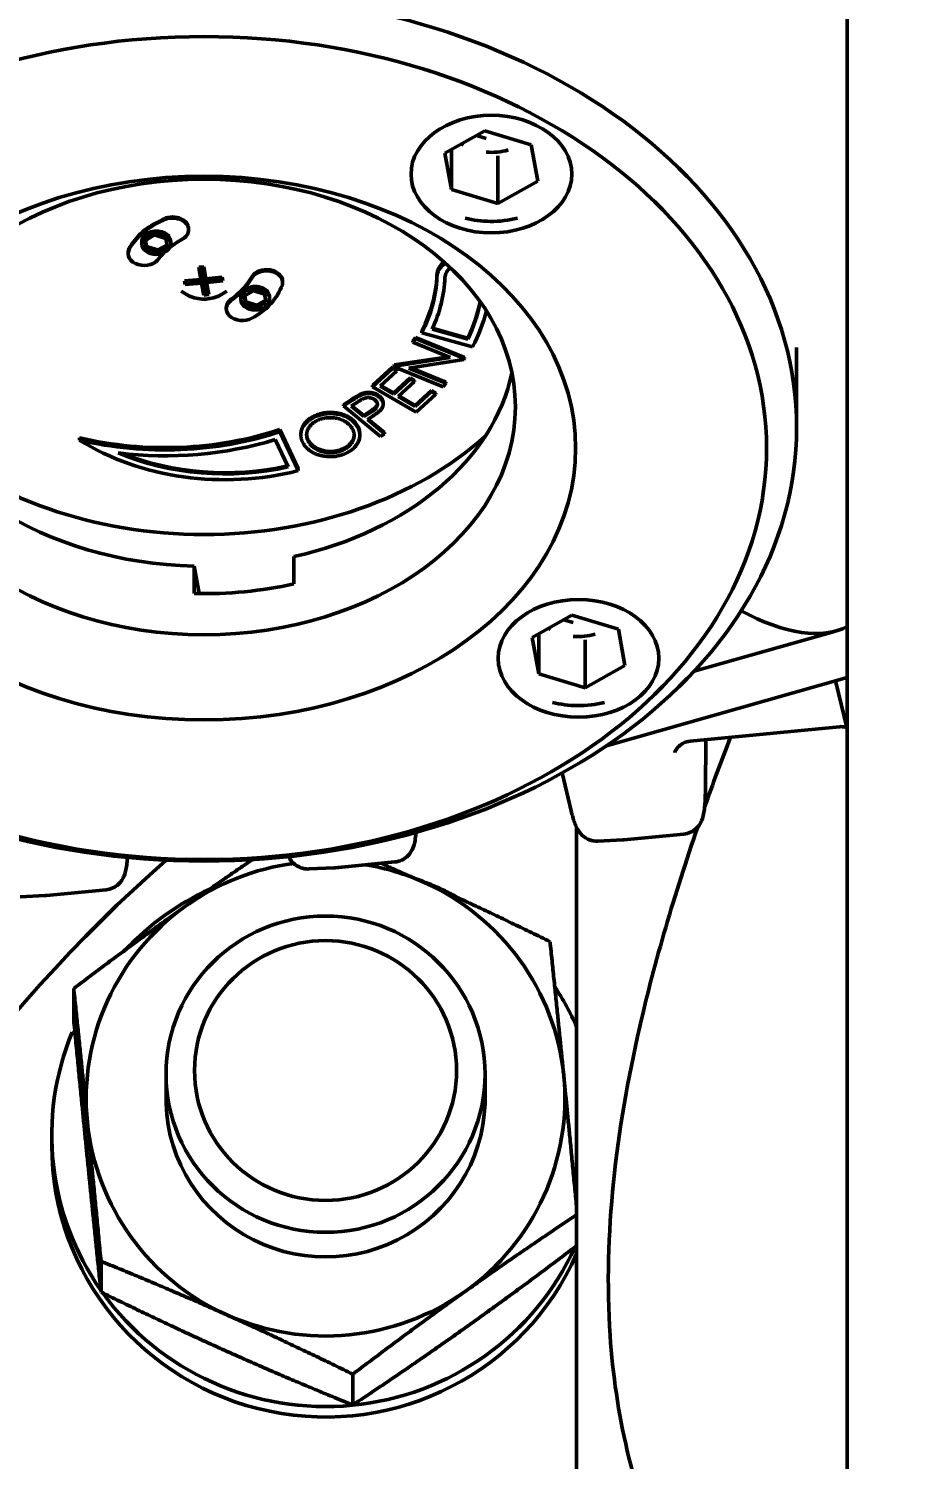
# Model space of a CAD drawing. Header units: inches. Extents: x 11 to 1621, y 11 to 1332.
# Drawn here: x 765.491 to 767.219, y 310.524 to 313.327 of the extents above; entities that cross this region are included whole.
import ezdxf

# ---------------------------------------------------------------- set-up
doc = ezdxf.new("R2010")
doc.units = ezdxf.units.IN
doc.header["$LTSCALE"] = 48
doc.header["$MEASUREMENT"] = 0
doc.layers.add('Dimension (ANSI)', color=7, linetype='Continuous', lineweight=25)
doc.layers.add('Visible (ANSI)', color=7, linetype='Continuous', lineweight=50)
doc.styles.add('Dimension Text', font='tahoma.ttf')
doc.dimstyles.new('ELC FT', dxfattribs={"dimscale": 48, "dimtxt": 0.12, "dimasz": 0.098425, "dimexe": 0.05, "dimexo": 0.1, "dimgap": 0.031496, "dimtad": 1, "dimdec": 5, "dimzin": 3, "dimdsep": 46, "dimlunit": 4, "dimtxsty": 'Dimension Text', "dimcen": 0.09, "dimdle": 0.5, "dimclrd": 5, "dimclre": 5, "dimclrt": 256, "dimadec": 1, "dimazin": 3, "dimtfac": 0.833333, "dimtofl": 0, "dimtmove": 0, "dimatfit": 3, "dimfxl": 0, "dimfrac": 2, "dimtolj": 1, "dimtzin": 0, "dimlwd": 25, "dimlwe": 25, "dimarcsym": 0})

# ---------------------------------------------------------------- blocks, each defined once
blk = doc.blocks.new('*D15')
at = {"layer": 'Defpoints', "color": 0, "linetype": 'Continuous', "transparency": 16777216}
for p in [(804.8774, 319.6302), (264.5024, 280.7711), (804.8774, 187.6927)]:
    blk.add_point(p, dxfattribs=at)
at = {"layer": 'Dimension (ANSI)', "color": 5, "linetype": 'Continuous', "lineweight": 25, "transparency": 16777216}
for p, q in [((804.8774, 314.8302), (804.8774, 185.2927)), ((264.5024, 275.9711), (264.5024, 185.2927)), ((269.2268, 187.6927), (800.153, 187.6927))]:
    blk.add_line(p, q, dxfattribs=at)
at = {"layer": 'Dimension (ANSI)', "color": 5, "linetype": 'Continuous', "transparency": 16777216}
for points in [[(269.2268, 188.4801), (269.2268, 186.9053), (264.5024, 187.6927)], [(800.153, 188.4801), (800.153, 186.9053), (804.8774, 187.6927)]]:
    blk.add_solid(points, dxfattribs=at)
at = {"layer": 'Dimension (ANSI)', "linetype": 'Continuous', "lineweight": 25, "transparency": 16777216, "insert": (534.7524, 192.8408), "char_height": 5.76, "attachment_point": 5, "style": 'Dimension Text'}
blk.add_mtext('\\A1;45\'-0 3/8"', dxfattribs=at)
blk = doc.blocks.new('*D25')
at = {"layer": 'Defpoints', "color": 0, "linetype": 'Continuous', "transparency": 16777216}
for p in [(804.8774, 319.6302), (744.2524, 285.9427), (804.8774, 225.928)]:
    blk.add_point(p, dxfattribs=at)
at = {"layer": 'Dimension (ANSI)', "color": 5, "linetype": 'Continuous', "lineweight": 25, "transparency": 16777216}
for p, q in [((804.8774, 314.8302), (804.8774, 223.528)), ((744.2524, 281.1427), (744.2524, 223.528)), ((748.9768, 225.928), (800.153, 225.928))]:
    blk.add_line(p, q, dxfattribs=at)
at = {"layer": 'Dimension (ANSI)', "color": 5, "linetype": 'Continuous', "transparency": 16777216}
for points in [[(748.9768, 226.7154), (748.9768, 225.1406), (744.2524, 225.928)], [(800.153, 226.7154), (800.153, 225.1406), (804.8774, 225.928)]]:
    blk.add_solid(points, dxfattribs=at)
at = {"layer": 'Dimension (ANSI)', "linetype": 'Continuous', "lineweight": 25, "transparency": 16777216, "insert": (774.5649, 231.076), "char_height": 5.76, "attachment_point": 5, "style": 'Dimension Text'}
blk.add_mtext('\\A1;5\'-0 5/8"', dxfattribs=at)

msp = doc.modelspace()

# ---------------------------------------------------------------- linework, layer by layer
at = {"layer": 'Visible (ANSI)'}
for p, q in [((767.094929, 334.444962), (767.094929, 303.115962)), ((766.307151, 313.083451), (766.385237, 313.127272)), ((766.387738, 313.112389), (766.36889, 313.118099)), ((766.385237, 313.127272), (766.47617, 313.099725)), ((766.319998, 313.090661), (766.319998, 313.012083)), ((766.47617, 313.099725), (766.489017, 313.028357)), ((766.319998, 313.012083), (766.307151, 313.083451)), ((766.410931, 312.984536), (766.410931, 313.078513)), ((766.410931, 312.984536), (766.319998, 313.012083)), ((766.489017, 313.028357), (766.410931, 312.984536)), ((765.752794, 312.953013), (765.752794, 312.950865)), ((765.719328, 312.912576), (765.738208, 312.923172)), ((765.738208, 312.923172), (765.760194, 312.916511)), ((765.804797, 312.933382), (765.804797, 312.93553)), ((765.712968, 312.905916), (765.712968, 312.910212)), ((765.722434, 312.895321), (765.719328, 312.912576)), ((765.720206, 312.913069), (765.722434, 312.900691)), ((765.722434, 312.900691), (765.722434, 312.895321)), ((765.722434, 312.900691), (765.74442, 312.894031)), ((765.74442, 312.88866), (765.722434, 312.895321)), ((765.74442, 312.894031), (765.762422, 312.904133)), ((765.7633, 312.899256), (765.74442, 312.88866)), ((765.74442, 312.894031), (765.74442, 312.88866)), ((765.760194, 312.916511), (765.7633, 312.899256)), ((765.769661, 312.905916), (765.769661, 312.910212)), ((765.68626, 312.886548), (765.68626, 312.888696)), ((765.824488, 312.859837), (765.834297, 312.860781)), ((765.828731, 312.836267), (765.824488, 312.859837)), ((765.830038, 312.858296), (765.824488, 312.859837)), ((765.830038, 312.858296), (765.834297, 312.860781)), ((765.834281, 312.834726), (765.830038, 312.858296)), ((765.866509, 312.837829), (765.834281, 312.834726)), ((765.834297, 312.860781), (765.83854, 312.837212)), ((765.83854, 312.837212), (765.870767, 312.840315)), ((765.866509, 312.837829), (765.870767, 312.840315)), ((765.872058, 312.833141), (765.866509, 312.837829)), ((765.870767, 312.840315), (765.872058, 312.833141)), ((765.928999, 312.841902), (765.928999, 312.839754)), ((765.798658, 312.807711), (765.790304, 312.813085)), ((765.796504, 312.833164), (765.828731, 312.836267)), ((765.797795, 312.825991), (765.796504, 312.833164)), ((765.802054, 312.831623), (765.796504, 312.833164)), ((765.802054, 312.831623), (765.797795, 312.825991)), ((765.830023, 312.829094), (765.797795, 312.825991)), ((765.834281, 312.834726), (765.802054, 312.831623)), ((765.834281, 312.834726), (765.828731, 312.836267)), ((765.834281, 312.834726), (765.830023, 312.829094)), ((765.834265, 312.805524), (765.830023, 312.829094)), ((765.838524, 312.811156), (765.834265, 312.805524)), ((765.834281, 312.834726), (765.83854, 312.837212)), ((765.834281, 312.834726), (765.838524, 312.811156)), ((765.834281, 312.834726), (765.839831, 312.830038)), ((765.838524, 312.811156), (765.844074, 312.806469)), ((765.872058, 312.833141), (765.839831, 312.830038)), ((765.839831, 312.830038), (765.844074, 312.806469)), ((765.871061, 312.807711), (765.879415, 312.813085)), ((765.913811, 312.803588), (765.932184, 312.813898)), ((765.932184, 312.813898), (765.953579, 312.807417)), ((765.989025, 312.829996), (765.989025, 312.832144)), ((765.844074, 312.806469), (765.834265, 312.805524)), ((765.891252, 312.797118), (765.891252, 312.799266)), ((765.90686, 312.797106), (765.90686, 312.801402)), ((765.916833, 312.786796), (765.913811, 312.803588)), ((765.914689, 312.804081), (765.916833, 312.792166)), ((765.916833, 312.792166), (765.916833, 312.786796)), ((765.916833, 312.792166), (765.938229, 312.785684)), ((765.938229, 312.780314), (765.916833, 312.786796)), ((765.938229, 312.785684), (765.955724, 312.795502)), ((765.956602, 312.790625), (765.938229, 312.780314)), ((765.938229, 312.785684), (765.938229, 312.780314)), ((765.953579, 312.807417), (765.956602, 312.790625)), ((765.963553, 312.797106), (765.963553, 312.801402)), ((765.878553, 312.778635), (765.878553, 312.780783)), ((766.261644, 312.731655), (766.261644, 312.735951)), ((766.261644, 312.731655), (766.361142, 312.703967)), ((766.351812, 312.718886), (766.281717, 312.738392)), ((766.351812, 312.721034), (766.282601, 312.740294)), ((766.244002, 312.715239), (766.249279, 312.722182)), ((766.244002, 312.713091), (766.249279, 312.720034)), ((766.244002, 312.715239), (766.244002, 312.713091)), ((766.317573, 312.683132), (766.244002, 312.713091)), ((766.249279, 312.722182), (766.345395, 312.68304)), ((766.249279, 312.722182), (766.249279, 312.720034)), ((766.249279, 312.720034), (766.345395, 312.680892)), ((766.351812, 312.718886), (766.351812, 312.721034)), ((766.996277, 312.545935), (766.996277, 312.702407)), ((766.208405, 312.668498), (766.313744, 312.684692)), ((766.208405, 312.66635), (766.317573, 312.683132)), ((766.344187, 312.67931), (766.23624, 312.662547)), ((766.344187, 312.67931), (766.345395, 312.680892)), ((766.345395, 312.68304), (766.345395, 312.680892)), ((766.164801, 312.628075), (766.204115, 312.663951)), ((766.204115, 312.661803), (766.164801, 312.625927)), ((766.180093, 312.62722), (766.212557, 312.656849)), ((766.204115, 312.663951), (766.212557, 312.658997)), ((766.204115, 312.663951), (766.204115, 312.661803)), ((766.212557, 312.656849), (766.204115, 312.661803)), ((766.20686, 312.613685), (766.239036, 312.643058)), ((766.207232, 312.666968), (766.208405, 312.668498)), ((766.207232, 312.666968), (766.207232, 312.66482)), ((766.207232, 312.66482), (766.208405, 312.66635)), ((766.303348, 312.625678), (766.207232, 312.66482)), ((766.208405, 312.668498), (766.208405, 312.66635)), ((766.212557, 312.658997), (766.212557, 312.656849)), ((766.23624, 312.662547), (766.308898, 312.632956)), ((766.239036, 312.643058), (766.247425, 312.638148)), ((766.239036, 312.643058), (766.239036, 312.64091)), ((766.240059, 312.66314), (766.308898, 312.635104)), ((766.164801, 312.628075), (766.164801, 312.625927)), ((766.250408, 312.575756), (766.164801, 312.625927)), ((766.20686, 312.611537), (766.180093, 312.62722)), ((766.181526, 312.628529), (766.20686, 312.613685)), ((766.239036, 312.64091), (766.20686, 312.611537)), ((766.20686, 312.613685), (766.20686, 312.611537)), ((766.21525, 312.606627), (766.247425, 312.636)), ((766.247425, 312.636), (766.239036, 312.64091)), ((766.247425, 312.638148), (766.247425, 312.636)), ((766.24884, 312.58909), (766.281015, 312.618463)), ((766.281015, 312.616315), (766.24884, 312.586942)), ((766.281015, 312.618463), (766.289433, 312.613523)), ((766.281015, 312.616315), (766.281015, 312.618463)), ((766.281015, 312.616315), (766.289433, 312.611375)), ((766.289433, 312.613523), (766.289433, 312.611375)), ((766.308898, 312.632956), (766.303348, 312.625678)), ((766.308898, 312.635104), (766.308898, 312.632956)), ((766.108059, 312.590307), (766.124306, 312.600896)), ((766.124306, 312.598748), (766.108059, 312.588159)), ((766.108059, 312.590307), (766.108059, 312.588159)), ((766.180715, 312.528514), (766.108059, 312.588159)), ((766.123268, 312.587685), (766.137679, 312.597087)), ((766.147967, 312.567404), (766.123268, 312.587685)), ((766.147967, 312.569552), (766.124726, 312.588636)), ((766.144259, 312.612298), (766.144259, 312.61015)), ((766.178378, 312.607617), (766.178378, 312.605469)), ((766.186064, 312.59212), (766.186064, 312.594268)), ((766.24884, 312.586942), (766.21525, 312.606627)), ((766.216683, 312.607935), (766.24884, 312.58909)), ((766.24884, 312.58909), (766.24884, 312.586942)), ((766.289433, 312.611375), (766.250408, 312.575756)), ((766.053625, 312.569625), (766.053625, 312.567477)), ((766.161917, 312.578421), (766.147967, 312.569552)), ((766.161917, 312.576273), (766.147967, 312.567404)), ((766.147967, 312.567404), (766.147967, 312.569552)), ((766.155099, 312.561559), (766.160919, 312.565361)), ((766.155099, 312.561559), (766.188868, 312.533828)), ((766.156556, 312.562511), (766.188868, 312.535976)), ((765.983516, 312.541959), (766.01975, 312.465728)), ((765.983516, 312.537663), (765.983516, 312.541959)), ((766.01975, 312.461432), (765.983516, 312.537663)), ((766.024803, 312.531345), (766.024803, 312.533493)), ((766.132617, 312.551821), (766.132617, 312.553969)), ((766.140309, 312.531419), (766.140309, 312.533567)), ((766.188868, 312.533828), (766.180715, 312.528514)), ((766.188868, 312.535976), (766.188868, 312.533828)), ((765.59115, 312.521312), (765.59115, 312.525608)), ((765.974212, 312.52216), (765.999607, 312.468733)), ((766.042433, 312.514207), (766.042433, 312.516355)), ((766.105288, 312.501217), (766.105288, 312.503365)), ((766.01975, 312.465728), (766.01975, 312.461432)), ((766.011052, 312.23947), (766.011052, 312.293171)), ((765.815885, 312.274379), (765.815885, 312.220679)), ((765.825582, 312.220515), (765.815885, 312.274379)), ((766.477934, 312.134716), (766.55602, 312.178536)), ((766.558522, 312.163653), (766.539674, 312.169363)), ((766.55602, 312.178536), (766.646953, 312.15099)), ((766.490782, 312.141925), (766.490782, 312.063348)), ((766.646953, 312.15099), (766.659801, 312.079622)), ((767.073002, 312.147107), (766.795441, 312.068493)), ((766.490782, 312.063348), (766.477934, 312.134716)), ((766.581715, 312.035801), (766.581715, 312.129777)), ((766.581715, 312.035801), (766.490782, 312.063348)), ((766.659801, 312.079622), (766.581715, 312.035801)), ((767.094929, 312.055855), (766.623377, 311.922296)), ((767.094929, 311.955467), (767.072311, 312.049449)), ((766.787626, 311.931532), (767.080376, 311.959719)), ((766.81739, 311.8348), (766.81839, 311.934494)), ((766.554463, 311.794946), (766.536614, 311.869114)), ((766.564929, 311.762698), (766.564929, 309.433449)), ((766.657899, 311.738002), (766.774999, 311.749277)), ((766.655936, 311.737861), (766.606767, 311.735504)), ((766.091917, 311.683507), (766.209017, 311.694782)), ((766.089954, 311.683365), (766.040785, 311.681008)), ((765.525935, 311.629011), (765.643034, 311.640286)), ((765.523972, 311.62887), (765.474802, 311.626513)), ((765.5796, 311.446766), (765.5796, 311.386303)), ((765.582293, 311.35841), (765.576494, 311.36101)), ((765.760551, 311.230995), (765.760551, 311.279031)), ((766.385551, 311.230995), (766.385551, 311.279031)), ((765.536551, 311.139251), (765.536551, 311.159613)), ((765.633088, 310.91247), (765.633088, 310.852007)), ((766.126538, 310.691247), (766.126538, 310.630784))]:
    msp.add_line(p, q, dxfattribs=at)
for centre, major_axis, ratio in [((765.834859, 312.545935), (-1.161417, 0), 0.7313537), ((765.834859, 312.50566), (-1.102362, 0), 0.7313537), ((766.398084, 313.042479), (0.15748, 0), 0.7313537), ((765.834859, 312.50566), (0.728346, 0), 0.7313537), ((765.834859, 312.586211), (0.610236, 0), 0.7313537), ((765.741314, 312.905916), (-0.028346, 0), 0.7313537), ((765.935206, 312.797106), (-0.028346, 0), 0.7313537), ((766.568868, 312.093744), (0.15748, 0), 0.7313537), ((766.073051, 311.279031), (0.3125, 0), 0.99144486), ((766.073051, 311.286093), (-0.256732, 0), 0.99144486)]:
    msp.add_ellipse(centre, major_axis=major_axis, ratio=ratio, dxfattribs=at)
for centre, major_axis, ratio, start_param, end_param in [((766.398084, 313.14988), (0.088583, 0), 0.7313537, 3.98579823, 4.0440471), ((766.398084, 313.14988), (0.088583, 0), 0.7313537, 4.5953327, 5.09124465), ((765.834859, 312.854714), (-0.15748, 0), 0.7313537, 5.26054622, 5.90545837), ((765.834859, 312.852566), (-0.15748, 0), 0.7313537, 5.26054622, 5.90545837), ((765.773301, 312.93553), (0.031496, 0), 0.7313537, 0, 2.27983309), ((765.773301, 312.933382), (0.031496, 0), 0.7313537, 5.41164907, 8.5630184), ((765.741314, 312.910212), (-0.028346, 0), 0.7313537, 3.14159265, 6.28318531), ((765.717756, 312.886548), (0.031496, 0), 0.7313537, 2.76386572, 5.90545837), ((765.717756, 312.888696), (-0.031496, 0), 0.7313537, 5.90545837, 6.28318531), ((765.907174, 312.806526), (0.187644, 0), 0.7313537, 2.22107025, 2.4088414), ((765.907174, 312.806526), (0.187644, 0), 0.7313537, 2.50147636, 2.59333904), ((766.344496, 312.843609), (-0.053228, 0), 0.7313537, 5.53137978, 6.25340072), ((766.344496, 312.839313), (-0.053228, 0), 0.7313537, 5.46110171, 6.25340072), ((765.755337, 312.893883), (0.187644, 0), 0.7313537, 5.52244198, 5.89471078), ((765.755337, 312.891735), (0.187644, 0), 0.7313537, 5.52244198, 5.89471078), ((765.957529, 312.832144), (0.031496, 0), 0.7313537, 0, 2.70413195), ((765.957529, 312.829996), (0.031496, 0), 0.7313537, 5.83594793, 8.98731726), ((765.834859, 312.854714), (0.456634, 0), 0.7313537, 5.91960848, 6.25340072), ((765.834859, 312.850418), (0.456634, 0), 0.7313537, 5.91960848, 6.25340072), ((765.834859, 312.850418), (0.472382, 0), 0.7313537, 5.95295214, 6.25340072), ((766.344496, 312.839313), (-0.03748, 0), 0.7313537, 5.49433555, 6.25340072), ((765.935206, 312.801402), (-0.028346, 0), 0.7313537, 3.14159265, 6.28318531), ((765.834859, 312.852566), (0.15748, 0), 0.7313537, 5.35191531, 5.99682746), ((765.910049, 312.778635), (-0.031496, 0), 0.7313537, 5.35191531, 8.49350796), ((765.910049, 312.780783), (-0.031496, 0), 0.7313537, 5.35191531, 6.28318531), ((765.834859, 312.852566), (0.547343, 0), 0.7313537, 5.94838424, 6.13253571), ((765.834859, 312.850418), (0.547343, 0), 0.7313537, 5.94838424, 6.1367498), ((765.834859, 312.850418), (0.563091, 0), 0.7313537, 5.91960848, 6.09730208), ((765.834859, 312.720462), (-0.610236, 0), 0.7313537, 0.15097859, 1.53969807), ((765.834859, 312.720462), (0.610236, 0), 0.7313537, 5.00528663, 6.13220672), ((765.758301, 312.906413), (0.546857, 0), 0.7313537, 4.40175986, 5.13685548), ((765.758301, 312.902117), (-0.546857, 0), 0.7313537, 1.26016721, 1.99526283), ((765.834859, 312.854714), (-0.708661, 0), 0.7313537, 0.67957862, 2.46201403), ((765.876403, 312.763015), (-0.436567, 0), 0.7313537, 0.85872956, 1.90535121), ((765.758301, 312.902117), (0.562605, 0), 0.7313537, 4.54907603, 5.10626456), ((765.876403, 312.763015), (-0.420819, 0), 0.7313537, 1.04948707, 1.86792017), ((765.876403, 312.765163), (0.420819, 0), 0.7313537, 4.21093323, 5.00721944), ((765.834859, 312.666762), (0.610236, 0), 0.7313537, 4.68129072, 5.00528663), ((766.879854, 312.378833), (0.234968, -0.206408), 0.49183407, 5.14945101, 6.1179946), ((766.568868, 312.201145), (0.088583, 0), 0.7313537, 3.98579823, 4.0440471), ((766.568868, 312.201145), (0.088583, 0), 0.7313537, 4.5953327, 5.09124465), ((767.752429, 309.47424), (-3, 0), 0.99144486, 5.43853128, 6.35703914), ((766.073051, 311.231011), (-0.469, 0), 0.99144486, 4.84550673, 5.33491617), ((766.073051, 311.231011), (-0.469, 0), 0.99144486, 4.28771862, 4.5426687), ((766.073051, 311.159613), (0.5365, 0), 0.99144486, 1.05255098, 1.23031939), ((766.073051, 311.159613), (0.5365, 0), 0.99144486, 2.00776878, 2.39021432), ((766.073051, 311.231011), (0.469, 0), 0.99144486, 0.09892842, 1.14612597), ((766.073051, 311.231011), (-0.469, 0), 0.99144486, 5.33491617, 6.38211372), ((766.073051, 311.159613), (0.5365, 0), 0.99144486, 0.4107322, 0.57895574), ((766.073051, 311.159613), (-0.5365, 0), 0.99144486, 5.89486965, 6.89118633), ((766.073051, 311.231011), (0.469, 0), 0.99144486, 5.33491617, 6.38211372), ((766.073051, 311.231011), (-0.312706, 0), 0.99144486, 6.24688648, 9.46107679), ((766.073051, 311.231011), (-0.469, 0), 0.99144486, 0.09892842, 1.14612597), ((766.073051, 311.139251), (-0.5365, 0), 0.99144486, 0, 2.73086045), ((766.073051, 311.159613), (-0.5365, 0), 0.99144486, 0.62061043, 2.71665019), ((766.073051, 311.231011), (0.469, 0), 0.99144486, 4.28771862, 5.33491617)]:
    msp.add_ellipse(centre, major_axis=major_axis, ratio=ratio, start_param=start_param, end_param=end_param, dxfattribs=at)
for points, knots in [([(766.346915, 312.95607), (766.362791, 312.952081), (766.379311, 312.949989), (766.41389, 312.94963), (766.431953, 312.951723), (766.449253, 312.95607)], [2.679762136, 2.679762136, 2.679762136, 2.679762136, 2.996500931, 2.996500931, 3.341623783, 3.341623783, 3.341623783, 3.341623783]), ([(765.798658, 312.807711), (765.802854, 312.805012), (765.807434, 312.80285), (765.81704, 312.799604), (765.822067, 312.79852), (765.832271, 312.797436), (765.837448, 312.797436), (765.847652, 312.79852), (765.852679, 312.799604), (765.862285, 312.80285), (765.866865, 312.805012), (765.871061, 312.807711)], [2.28929114, 2.28929114, 2.28929114, 2.28929114, 2.57785187, 2.57785187, 2.8664126, 2.8664126, 3.15497332, 3.15497332, 3.44353405, 3.44353405, 3.73209478, 3.73209478, 3.73209478, 3.73209478]), ([(766.144259, 312.612298), (766.144965, 312.61256), (766.14636, 312.613079), (766.148536, 312.613688), (766.150718, 312.614177), (766.152923, 312.614542), (766.155151, 312.614757), (766.15741, 312.61482), (766.159684, 312.614764), (766.16197, 312.61458), (766.164233, 312.614249), (766.166444, 312.613748), (766.168618, 312.613138), (766.170703, 312.61233), (766.17273, 312.611382), (766.17469, 312.610276), (766.176596, 312.609024), (766.177776, 312.608092), (766.178378, 312.607617)], [0, 0, 0, 0, 0.00006053383, 0.000119661029, 0.000177880603, 0.00023497034, 0.000292397774, 0.00034948751, 0.000407707084, 0.000466287607, 0.000525221492, 0.000583931739, 0.000643155358, 0.000702978086, 0.000764108554, 0.000827010101, 0.000892108259, 0.000959787139, 0.000959787139, 0.000959787139, 0.000959787139]), ([(766.124306, 312.600896), (766.125429, 312.601619), (766.127582, 312.603005), (766.130693, 312.604972), (766.133573, 312.606704), (766.136156, 312.608268), (766.138562, 312.609554), (766.140665, 312.610682), (766.142524, 312.611591), (766.143716, 312.612077), (766.144259, 312.612298)], [0, 0, 0, 0, 0.000114049345, 0.000218611615, 0.000313400092, 0.000398260884, 0.000474109593, 0.000540373696, 0.000597078753, 0.000644375776, 0.000644375776, 0.000644375776, 0.000644375776]), ([(766.144259, 312.61015), (766.143716, 312.609929), (766.142524, 312.609443), (766.140665, 312.608534), (766.138562, 312.607406), (766.136156, 312.60612), (766.133573, 312.604556), (766.130693, 312.602824), (766.127582, 312.600857), (766.125429, 312.599471), (766.124306, 312.598748)], [0, 0, 0, 0, 0.000047244846, 0.000103887347, 0.00017007835, 0.000245843384, 0.000330610561, 0.000425294469, 0.000529741388, 0.000643664917, 0.000643664917, 0.000643664917, 0.000643664917]), ([(766.137679, 312.597087), (766.138348, 312.597519), (766.139634, 312.598349), (766.141549, 312.599495), (766.143356, 312.600512), (766.145022, 312.60144), (766.146642, 312.602192), (766.148136, 312.60284), (766.149516, 312.603382), (766.151223, 312.603882), (766.15331, 312.604333), (766.155868, 312.604536), (766.15847, 312.604464), (766.161056, 312.604063), (766.163581, 312.603446), (766.165913, 312.602521), (766.168096, 312.601401), (766.169324, 312.600458), (766.169944, 312.599982)], [0, 0, 0, 0, 0.000067942929, 0.000130632108, 0.00018841481, 0.00024161035, 0.000290005176, 0.000334464074, 0.000373832215, 0.000409183985, 0.000474350625, 0.000538826445, 0.000604260167, 0.00067180184, 0.00073948991, 0.000806219475, 0.000873238031, 0.000941529264, 0.000941529264, 0.000941529264, 0.000941529264]), ([(766.178378, 312.605469), (766.177776, 312.605944), (766.176596, 312.606876), (766.17469, 312.608128), (766.17273, 312.609234), (766.170703, 312.610182), (766.168618, 312.61099), (766.166444, 312.6116), (766.164233, 312.612101), (766.16197, 312.612432), (766.159684, 312.612616), (766.15741, 312.612672), (766.155151, 312.612608), (766.152923, 312.612394), (766.150718, 312.612029), (766.148536, 312.61154), (766.14636, 312.610931), (766.144965, 312.610412), (766.144259, 312.61015)], [0, 0, 0, 0, 0.000067638219, 0.000132697267, 0.000195561024, 0.000256654766, 0.000316441553, 0.000375629592, 0.000434304566, 0.000493203044, 0.000551748373, 0.000609932969, 0.000666988407, 0.000724381339, 0.000781436777, 0.000839621373, 0.00089871305, 0.000959210512, 0.000959210512, 0.000959210512, 0.000959210512]), ([(766.169944, 312.599982), (766.170528, 312.599461), (766.171679, 312.598436), (766.173027, 312.596714), (766.173969, 312.59488), (766.1746, 312.592973), (766.174786, 312.591024), (766.174585, 312.589087), (766.173913, 312.587194), (766.173045, 312.585647), (766.172079, 312.584409), (766.171158, 312.583416), (766.170091, 312.582347), (766.168797, 312.581248), (766.167337, 312.580086), (766.165712, 312.57885), (766.163891, 312.577568), (766.16259, 312.576715), (766.161917, 312.576273)], [0, 0, 0, 0, 0.000069703346, 0.000137202673, 0.000204270115, 0.000272056602, 0.000339624959, 0.000405777908, 0.000472343, 0.000541284194, 0.000578301304, 0.000619784263, 0.000665518348, 0.000715243926, 0.000769848915, 0.000828965888, 0.000892743625, 0.000961250682, 0.000961250682, 0.000961250682, 0.000961250682]), ([(766.17466, 312.592137), (766.174626, 312.591839), (766.174467, 312.590904), (766.173913, 312.589342), (766.173045, 312.587795), (766.172079, 312.586557), (766.171158, 312.585564), (766.170091, 312.584495), (766.168797, 312.583396), (766.167337, 312.582234), (766.165712, 312.580998), (766.163891, 312.579716), (766.16259, 312.578863), (766.161917, 312.578421)], [0.000374878958, 0.000374878958, 0.000374878958, 0.000374878958, 0.000405777908, 0.000472343, 0.000541284194, 0.000578301304, 0.000619784263, 0.000665518348, 0.000715243926, 0.000769848915, 0.000828965888, 0.000892743625, 0.000961250682, 0.000961250682, 0.000961250682, 0.000961250682]), ([(766.178378, 312.607617), (766.178964, 312.607126), (766.180113, 312.606163), (766.181571, 312.604615), (766.18288, 312.603075), (766.183932, 312.601492), (766.184821, 312.599899), (766.185434, 312.598269), (766.185873, 312.596628), (766.186044, 312.595288), (766.186064, 312.5945), (766.186064, 312.594268)], [0, 0, 0, 0, 0.000068120358, 0.000133619896, 0.000196409492, 0.000257677729, 0.000317507919, 0.000376130376, 0.000434239246, 0.000492293503, 0.000516617995, 0.000516617995, 0.000516617995, 0.000516617995]), ([(766.180453, 312.579834), (766.180924, 312.580357), (766.181848, 312.581386), (766.183066, 312.582976), (766.184078, 312.584584), (766.184836, 312.586219), (766.185485, 312.587841), (766.185878, 312.589491), (766.186058, 312.591151), (766.186085, 312.592819), (766.185873, 312.59448), (766.185434, 312.596121), (766.184821, 312.597751), (766.183932, 312.599344), (766.18288, 312.600927), (766.181571, 312.602467), (766.180113, 312.604015), (766.178964, 312.604978), (766.178378, 312.605469)], [0, 0, 0, 0, 0.000065451087, 0.00012854783, 0.000190184202, 0.000250040123, 0.000308743732, 0.000366546159, 0.000424675927, 0.00048257402, 0.000540540349, 0.000598561209, 0.000657094877, 0.00071683445, 0.000778009891, 0.000840704387, 0.000906104721, 0.000974121905, 0.000974121905, 0.000974121905, 0.000974121905]), ([(766.032503, 312.510107), (766.031884, 312.510945), (766.030654, 312.512609), (766.029073, 312.515188), (766.027762, 312.517812), (766.026676, 312.520471), (766.025834, 312.523165), (766.025233, 312.525898), (766.02486, 312.528671), (766.024771, 312.531467), (766.024877, 312.534261), (766.025257, 312.537016), (766.025854, 312.539722), (766.026723, 312.542366), (766.027823, 312.544957), (766.029147, 312.547497), (766.030706, 312.549986), (766.032521, 312.552394), (766.034525, 312.554725), (766.036724, 312.556935), (766.03911, 312.559014), (766.041652, 312.560974), (766.044381, 312.562805), (766.047289, 312.564497), (766.050356, 312.566082), (766.052528, 312.567009), (766.053625, 312.567477)], [0, 0, 0, 0, 0.00009987854, 0.00019832902, 0.00029615551, 0.0003928094, 0.00048924194, 0.00058585622, 0.00068305307, 0.00078128301, 0.00087914209, 0.00097599377, 0.00107157752, 0.00116649828, 0.00126100652, 0.00135601963, 0.00145144308, 0.00154802269, 0.00164426652, 0.00174013848, 0.00183446768, 0.00192884252, 0.0020233187, 0.00211833349, 0.00221381541, 0.00231118438, 0.00231118438, 0.00231118438, 0.00231118438]), ([(766.024803, 312.533493), (766.024803, 312.533535), (766.024805, 312.53451), (766.024877, 312.536409), (766.025257, 312.539164), (766.025854, 312.54187), (766.026723, 312.544514), (766.027823, 312.547105), (766.029147, 312.549645), (766.030706, 312.552134), (766.032521, 312.554542), (766.034525, 312.556873), (766.036724, 312.559083), (766.03911, 312.561162), (766.041652, 312.563122), (766.044381, 312.564953), (766.047289, 312.566645), (766.050356, 312.56823), (766.052528, 312.569157), (766.053625, 312.569625)], [0.00077689608, 0.00077689608, 0.00077689608, 0.00077689608, 0.00078128301, 0.00087914209, 0.00097599377, 0.00107157752, 0.00116649828, 0.00126100652, 0.00135601963, 0.00145144308, 0.00154802269, 0.00164426652, 0.00174013848, 0.00183446768, 0.00192884252, 0.0020233187, 0.00211833349, 0.00221381541, 0.00231118438, 0.00231118438, 0.00231118438, 0.00231118438]), ([(766.042433, 312.514207), (766.041914, 312.514903), (766.040882, 312.516283), (766.039611, 312.518429), (766.038468, 312.520569), (766.037564, 312.522736), (766.036892, 312.524931), (766.036367, 312.527138), (766.036087, 312.52937), (766.035995, 312.531608), (766.036097, 312.53384), (766.036424, 312.536045), (766.036917, 312.538218), (766.037635, 312.540356), (766.038516, 312.542466), (766.039625, 312.544535), (766.040936, 312.546566), (766.042416, 312.548561), (766.044064, 312.550477), (766.045828, 312.552309), (766.047763, 312.554007), (766.049809, 312.555611), (766.051996, 312.55709), (766.054308, 312.558461), (766.056745, 312.559729), (766.058473, 312.560471), (766.059341, 312.560843)], [0, 0, 0, 0, 0.00008308521, 0.00016492703, 0.00024505778, 0.00032406625, 0.00040234476, 0.00048089374, 0.00055887835, 0.00063721184, 0.00071566331, 0.00079291654, 0.00086972885, 0.00094660341, 0.00102367479, 0.00110101673, 0.00117950071, 0.0012591364, 0.00133896409, 0.00141688324, 0.00149400425, 0.00157065238, 0.00164680585, 0.00172235384, 0.00179889371, 0.00187601679, 0.00187601679, 0.00187601679, 0.00187601679]), ([(766.053625, 312.569625), (766.055417, 312.570325), (766.058936, 312.571702), (766.064446, 312.573277), (766.069961, 312.574473), (766.075525, 312.575247), (766.081116, 312.575562), (766.086746, 312.575491), (766.092399, 312.574956), (766.098033, 312.574046), (766.103511, 312.572746), (766.108715, 312.571091), (766.11357, 312.569093), (766.118084, 312.566744), (766.122269, 312.564068), (766.126107, 312.561035), (766.129605, 312.557667), (766.131604, 312.555214), (766.132617, 312.553969)], [0, 0, 0, 0, 0.00015581792, 0.00030613583, 0.00045308209, 0.00059680309, 0.00073992988, 0.0008827955, 0.00102818804, 0.00117671152, 0.00132505115, 0.00146951756, 0.00161155187, 0.00175187124, 0.00189398979, 0.00203742846, 0.00218493948, 0.00233690152, 0.00233690152, 0.00233690152, 0.00233690152]), ([(766.053625, 312.567477), (766.055417, 312.568177), (766.058936, 312.569554), (766.064446, 312.571129), (766.069961, 312.572325), (766.075525, 312.573099), (766.081116, 312.573414), (766.086746, 312.573343), (766.092399, 312.572808), (766.098033, 312.571898), (766.103511, 312.570598), (766.108715, 312.568943), (766.11357, 312.566945), (766.118084, 312.564596), (766.122269, 312.56192), (766.126107, 312.558887), (766.129605, 312.555519), (766.131604, 312.553066), (766.132617, 312.551821)], [0, 0, 0, 0, 0.00015581792, 0.00030613583, 0.00045308209, 0.00059680309, 0.00073992988, 0.0008827955, 0.00102818804, 0.00117671152, 0.00132505115, 0.00146951756, 0.00161155187, 0.00175187124, 0.00189398979, 0.00203742846, 0.00218493948, 0.00233690152, 0.00233690152, 0.00233690152, 0.00233690152]), ([(766.059341, 312.560843), (766.060243, 312.561202), (766.062035, 312.561915), (766.064836, 312.562787), (766.067669, 312.56357), (766.070591, 312.564158), (766.073556, 312.564656), (766.076589, 312.564964), (766.079677, 312.565177), (766.082808, 312.565208), (766.085933, 312.565122), (766.089006, 312.564906), (766.092004, 312.564508), (766.094948, 312.564028), (766.097802, 312.563362), (766.100597, 312.562585), (766.103317, 312.561661), (766.105958, 312.560591), (766.108504, 312.55941), (766.110934, 312.558109), (766.113222, 312.556674), (766.115394, 312.555127), (766.117431, 312.553457), (766.119363, 312.551685), (766.121162, 312.549786), (766.122229, 312.548441), (766.122768, 312.547761)], [0, 0, 0, 0, 0.00007874915, 0.00015628127, 0.00023323802, 0.00031082764, 0.00038845216, 0.00046635322, 0.00054544752, 0.00062610536, 0.00070627985, 0.00078514019, 0.00086261886, 0.00093978027, 0.00101629901, 0.0010920688, 0.00116895306, 0.00124605871, 0.00132338715, 0.00140003485, 0.0014767698, 0.00155434505, 0.00163231152, 0.00171130102, 0.00179182841, 0.00187424455, 0.00187424455, 0.00187424455, 0.00187424455]), ([(766.160919, 312.565361), (766.16213, 312.566154), (766.164454, 312.567676), (766.167749, 312.569895), (766.170703, 312.571951), (766.173297, 312.573852), (766.175593, 312.575565), (766.177522, 312.577133), (766.179148, 312.578516), (766.180044, 312.57942), (766.180453, 312.579834)], [0, 0, 0, 0, 0.00012388053, 0.000237828305, 0.000341409934, 0.000434664765, 0.00051773405, 0.000591371682, 0.000654514331, 0.000707683315, 0.000707683315, 0.000707683315, 0.000707683315]), ([(766.042433, 312.516355), (766.041914, 312.517051), (766.040882, 312.518431), (766.039611, 312.520577), (766.038468, 312.522717), (766.037564, 312.524884), (766.036892, 312.527079), (766.036367, 312.529286), (766.036134, 312.531139), (766.036065, 312.532248), (766.03605, 312.532615)], [0, 0, 0, 0, 0.000083085214, 0.000164927034, 0.000245057781, 0.000324066251, 0.000402344759, 0.000480893737, 0.000558878348, 0.00059734004, 0.00059734004, 0.00059734004, 0.00059734004]), ([(766.122768, 312.547761), (766.123286, 312.547065), (766.124308, 312.545693), (766.1256, 312.543567), (766.126701, 312.541427), (766.127604, 312.539261), (766.128311, 312.537077), (766.128818, 312.534873), (766.129136, 312.53265), (766.129222, 312.530416), (766.129106, 312.528192), (766.128817, 312.525991), (766.128318, 312.523824), (766.127603, 312.521701), (766.126699, 312.519611), (766.125607, 312.517553), (766.12429, 312.515539), (766.122801, 312.513567), (766.121119, 312.511678), (766.119314, 312.509864), (766.117324, 312.508174), (766.115222, 312.506567), (766.112949, 312.505077), (766.110559, 312.503667), (766.107997, 312.502374), (766.106196, 312.501605), (766.105288, 312.501217)], [0, 0, 0, 0, 0.00008296223, 0.00016360182, 0.00024348469, 0.00032237621, 0.00040059375, 0.00047846293, 0.00055631372, 0.00063453127, 0.00071231055, 0.00078931947, 0.00086601808, 0.00094225303, 0.00101818706, 0.00109541452, 0.00117330819, 0.00125191706, 0.00133112435, 0.00140929309, 0.00148675079, 0.00156460159, 0.00164202848, 0.00172045916, 0.00179964839, 0.00188020907, 0.00188020907, 0.00188020907, 0.00188020907]), ([(766.129165, 312.531642), (766.129146, 312.531205), (766.129066, 312.530035), (766.128817, 312.528139), (766.128318, 312.525972), (766.127603, 312.523849), (766.126699, 312.521759), (766.125607, 312.519701), (766.12429, 312.517687), (766.122801, 312.515715), (766.121119, 312.513827), (766.119314, 312.512012), (766.117324, 312.510322), (766.115222, 312.508715), (766.112949, 312.507225), (766.110559, 312.505815), (766.107997, 312.504522), (766.106196, 312.503753), (766.105288, 312.503365)], [0.00066659992, 0.00066659992, 0.00066659992, 0.00066659992, 0.00071231055, 0.00078931947, 0.00086601808, 0.00094225303, 0.00101818706, 0.00109541452, 0.00117330819, 0.00125191706, 0.00133112435, 0.00140929309, 0.00148675079, 0.00156460159, 0.00164202848, 0.00172045916, 0.00179964839, 0.00188020907, 0.00188020907, 0.00188020907, 0.00188020907]), ([(766.132617, 312.551821), (766.133547, 312.550552), (766.135377, 312.548054), (766.137432, 312.544126), (766.139026, 312.540189), (766.139972, 312.536189), (766.140406, 312.532152), (766.140197, 312.528071), (766.139496, 312.523945), (766.138188, 312.519838), (766.136395, 312.51583), (766.134134, 312.512021), (766.131397, 312.508463), (766.128184, 312.505168), (766.124546, 312.502106), (766.120436, 312.499309), (766.115857, 312.49677), (766.112537, 312.49531), (766.11085, 312.494569)], [0, 0, 0, 0, 0.00015098411, 0.00029704723, 0.00044046426, 0.00058127275, 0.00072216621, 0.00086473172, 0.00100902401, 0.00115793068, 0.0013065069, 0.00145096609, 0.00159299329, 0.00173410405, 0.00187499411, 0.00201796537, 0.00216420756, 0.00231513352, 0.00231513352, 0.00231513352, 0.00231513352]), ([(766.132617, 312.553969), (766.133547, 312.5527), (766.135377, 312.550202), (766.137432, 312.546274), (766.139026, 312.542337), (766.139972, 312.538337), (766.140287, 312.535408), (766.140309, 312.533816), (766.140309, 312.533567)], [0, 0, 0, 0, 0.000150984109, 0.000297047232, 0.000440464264, 0.000581272751, 0.000722166212, 0.000748279166, 0.000748279166, 0.000748279166, 0.000748279166]), ([(766.11085, 312.494569), (766.109093, 312.493883), (766.105632, 312.492534), (766.100227, 312.490982), (766.094784, 312.489824), (766.089286, 312.489097), (766.083737, 312.488799), (766.07814, 312.488889), (766.072499, 312.489443), (766.066874, 312.490371), (766.061392, 312.491666), (766.056204, 312.493321), (766.051358, 312.4953), (766.046842, 312.497589), (766.042706, 312.500237), (766.038924, 312.503213), (766.035456, 312.506493), (766.033495, 312.508893), (766.032503, 312.510107)], [0, 0, 0, 0, 0.00015290759, 0.0003010216, 0.00044512658, 0.00058778207, 0.00072936667, 0.00087188089, 0.00101699411, 0.00116583812, 0.00131430359, 0.00145889256, 0.00159991713, 0.00174000563, 0.00188022416, 0.00202128614, 0.00216618768, 0.00231472204, 0.00231472204, 0.00231472204, 0.00231472204]), ([(766.105288, 312.503365), (766.103908, 312.502831), (766.101187, 312.501778), (766.096934, 312.500559), (766.092628, 312.49966), (766.088262, 312.499114), (766.083842, 312.498886), (766.079375, 312.498976), (766.074853, 312.49942), (766.070331, 312.500176), (766.065919, 312.501244), (766.061707, 312.502559), (766.057791, 312.504188), (766.054137, 312.506072), (766.050769, 312.508239), (766.047697, 312.510685), (766.044869, 312.513386), (766.043254, 312.515355), (766.042433, 312.516355)], [0, 0, 0, 0, 0.00011953058, 0.00023582272, 0.00034926428, 0.00046217444, 0.00057463419, 0.00068833212, 0.00080395605, 0.000923722, 0.00104331247, 0.0011596935, 0.00127409315, 0.00138785823, 0.00150179101, 0.0016171394, 0.00173538524, 0.0018575607, 0.0018575607, 0.0018575607, 0.0018575607]), ([(766.105288, 312.501217), (766.103908, 312.500683), (766.101187, 312.49963), (766.096934, 312.498411), (766.092628, 312.497512), (766.088262, 312.496966), (766.083842, 312.496738), (766.079375, 312.496828), (766.074853, 312.497272), (766.070331, 312.498028), (766.065919, 312.499096), (766.061707, 312.500411), (766.057791, 312.50204), (766.054137, 312.503924), (766.050769, 312.506091), (766.047697, 312.508537), (766.044869, 312.511238), (766.043254, 312.513207), (766.042433, 312.514207)], [0, 0, 0, 0, 0.00011953058, 0.00023582272, 0.00034926428, 0.00046217444, 0.00057463419, 0.00068833212, 0.00080395605, 0.000923722, 0.00104331247, 0.0011596935, 0.00127409315, 0.00138785823, 0.00150179101, 0.0016171394, 0.00173538524, 0.0018575607, 0.0018575607, 0.0018575607, 0.0018575607]), ([(766.517698, 312.007335), (766.533575, 312.003345), (766.550095, 312.001254), (766.584674, 312.000895), (766.602737, 312.002988), (766.620037, 312.007335)], [2.679762136, 2.679762136, 2.679762136, 2.679762136, 2.996500931, 2.996500931, 3.341623783, 3.341623783, 3.341623783, 3.341623783]), ([(767.094208, 311.958462), (767.090953, 311.959391), (767.087151, 311.959962), (767.082279, 311.959866), (767.081326, 311.959811), (767.080376, 311.959719)], [2.3604649544, 2.3604649544, 2.3604649544, 2.3604649544, 2.388587899, 2.388587899, 2.395385246, 2.395385246, 2.395385246, 2.395385246]), ([(766.787626, 311.931532), (766.783066, 311.931093), (766.778644, 311.92976), (766.771139, 311.926158), (766.768172, 311.923908), (766.763524, 311.919593), (766.761981, 311.91757), (766.759619, 311.914071), (766.758943, 311.912697), (766.757874, 311.910348), (766.757692, 311.909693), (766.75761, 311.909419), (766.757603, 311.909393), (766.757603, 311.909393)], [2.395385246, 2.395385246, 2.395385246, 2.395385246, 2.428013507, 2.428013507, 2.463269352, 2.463269352, 2.50284964, 2.50284964, 2.548608485, 2.548608485, 2.611399557, 2.611399557, 2.627404284, 2.627404284, 2.627404284, 2.627404284]), ([(766.774999, 311.749277), (766.779723, 311.749732), (766.784323, 311.751058), (766.792464, 311.7548), (766.795864, 311.757238), (766.801787, 311.762512), (766.803965, 311.765299), (766.807888, 311.771109), (766.809197, 311.773897), (766.812132, 311.780981), (766.813016, 311.78458), (766.814726, 311.792632), (766.815325, 311.796981), (766.816301, 311.806373), (766.816652, 311.811378), (766.817162, 311.822236), (766.817318, 311.828081), (766.817387, 311.8345), (766.817388, 311.83465), (766.81739, 311.8348)], [2.395385246, 2.395385246, 2.395385246, 2.395385246, 2.426353081, 2.426353081, 2.460403696, 2.460403696, 2.502853942, 2.502853942, 2.561217647, 2.561217647, 2.670708316, 2.670708316, 2.810031786, 2.810031786, 2.949355257, 2.949355257, 3.088678727, 3.088678727, 3.092002598, 3.092002598, 3.092002598, 3.092002598]), ([(766.554463, 311.794946), (766.555493, 311.79067), (766.556531, 311.78667), (766.558677, 311.779144), (766.559778, 311.775624), (766.562215, 311.768799), (766.563516, 311.765518), (766.567092, 311.758352), (766.56905, 311.754456), (766.576734, 311.746181), (766.58059, 311.742539), (766.591294, 311.737484), (766.596561, 311.735869), (766.603846, 311.735443), (766.605305, 311.735434), (766.606767, 311.735504)], [1.832595715, 1.832595715, 1.832595715, 1.832595715, 1.944296787, 1.944296787, 2.055997859, 2.055997859, 2.167698931, 2.167698931, 2.279400003, 2.279400003, 2.342411839, 2.342411839, 2.381527107, 2.381527107, 2.391101075, 2.391101075, 2.391101075, 2.391101075]), ([(766.209017, 311.694782), (766.213741, 311.695237), (766.21834, 311.696562), (766.226481, 311.700305), (766.229882, 311.702743), (766.235805, 311.708017), (766.237983, 311.710804), (766.241905, 311.716613), (766.243214, 311.719401), (766.24615, 311.726486), (766.247033, 311.730084), (766.248743, 311.738136), (766.249343, 311.742486), (766.250019, 311.748987), (766.250185, 311.750836), (766.250334, 311.752738)], [2.395385246, 2.395385246, 2.395385246, 2.395385246, 2.426353081, 2.426353081, 2.460403696, 2.460403696, 2.502853942, 2.502853942, 2.561217647, 2.561217647, 2.670708316, 2.670708316, 2.810031786, 2.810031786, 2.863587282, 2.863587282, 2.863587282, 2.863587282]), ([(766.802412, 311.763557), (766.756958, 311.631465), (766.718368, 311.50107), (766.642027, 311.167115), (766.617592, 310.965479), (766.640759, 310.61474), (766.676063, 310.46302), (766.793207, 310.189184), (766.873915, 310.066045), (767.00708, 309.908277), (767.050128, 309.862485), (767.094929, 309.818905)], [28.93356198, 28.93356198, 28.93356198, 28.93356198, 29.98528576, 29.98528576, 31.65887298, 31.65887298, 32.94113333, 32.94113333, 34.25093519, 34.25093519, 34.83000596, 34.83000596, 34.83000596, 34.83000596]), ([(766.655936, 311.737861), (766.656067, 311.737867), (766.656198, 311.737874), (766.65646, 311.737889), (766.656591, 311.737897), (766.656853, 311.737915), (766.656983, 311.737924), (766.657245, 311.737944), (766.657376, 311.737955), (766.657638, 311.737978), (766.657769, 311.737989), (766.657899, 311.738002)], [2.39110107523, 2.39110107523, 2.39110107523, 2.39110107523, 2.39195790938, 2.39195790938, 2.39281474353, 2.39281474353, 2.39367157768, 2.39367157768, 2.39452841184, 2.39452841184, 2.39538524599, 2.39538524599, 2.39538524599, 2.39538524599]), ([(765.643034, 311.640286), (765.647759, 311.640741), (765.652358, 311.642067), (765.660499, 311.645809), (765.663899, 311.648247), (765.669822, 311.653522), (765.672, 311.656308), (765.675923, 311.662118), (765.677232, 311.664906), (765.680168, 311.671991), (765.681051, 311.675589), (765.682761, 311.683641), (765.683361, 311.687991), (765.684209, 311.696159), (765.684494, 311.699796), (765.684722, 311.703655)], [2.395385246, 2.395385246, 2.395385246, 2.395385246, 2.426353081, 2.426353081, 2.460403696, 2.460403696, 2.502853942, 2.502853942, 2.561217647, 2.561217647, 2.670708316, 2.670708316, 2.810031786, 2.810031786, 2.913053704, 2.913053704, 2.913053704, 2.913053704]), ([(766.000486, 311.70521), (766.002125, 311.702214), (766.004064, 311.698887), (766.010752, 311.691686), (766.014608, 311.688044), (766.025312, 311.682989), (766.030579, 311.681374), (766.037863, 311.680948), (766.039322, 311.680938), (766.040785, 311.681008)], [2.190356659, 2.190356659, 2.190356659, 2.190356659, 2.279400003, 2.279400003, 2.342411839, 2.342411839, 2.381527107, 2.381527107, 2.391101075, 2.391101075, 2.391101075, 2.391101075]), ([(766.089954, 311.683365), (766.090085, 311.683372), (766.090216, 311.683378), (766.090477, 311.683393), (766.090608, 311.683402), (766.09087, 311.683419), (766.091001, 311.683429), (766.091263, 311.683449), (766.091394, 311.68346), (766.091655, 311.683482), (766.091786, 311.683494), (766.091917, 311.683507)], [2.39110107523, 2.39110107523, 2.39110107523, 2.39110107523, 2.39195790938, 2.39195790938, 2.39281474353, 2.39281474353, 2.39367157768, 2.39367157768, 2.39452841184, 2.39452841184, 2.39538524599, 2.39538524599, 2.39538524599, 2.39538524599]), ([(765.523972, 311.62887), (765.524102, 311.628876), (765.524233, 311.628883), (765.524495, 311.628898), (765.524626, 311.628906), (765.524888, 311.628924), (765.525019, 311.628933), (765.525281, 311.628953), (765.525411, 311.628964), (765.525673, 311.628987), (765.525804, 311.628999), (765.525935, 311.629011)], [2.39110107523, 2.39110107523, 2.39110107523, 2.39110107523, 2.39195790938, 2.39195790938, 2.39281474353, 2.39281474353, 2.39367157768, 2.39367157768, 2.39452841184, 2.39452841184, 2.39538524599, 2.39538524599, 2.39538524599, 2.39538524599]), ([(767.094929, 308.592378), (767.074798, 308.598655), (767.053481, 308.604814), (766.974048, 308.627915), (766.907642, 308.646144), (766.74695, 308.689419), (766.651387, 308.714746), (766.398933, 308.781898), (766.232404, 308.826365), (765.902039, 308.916909), (765.74385, 308.961031), (765.345399, 309.07539), (765.097527, 309.149034), (764.480092, 309.342562), (764.102257, 309.469049), (763.498848, 309.692859), (763.270845, 309.78257), (762.835599, 309.967052), (762.6279, 310.061524), (762.258708, 310.244737), (762.094719, 310.332637), (761.687995, 310.571723), (761.464077, 310.726949), (761.260749, 310.903156), (761.238874, 310.922714), (761.217705, 310.942263)], [48.06002279, 48.06002279, 48.06002279, 48.06002279, 48.5268986, 48.5268986, 49.57254317, 49.57254317, 50.68201131, 50.68201131, 52.19372541, 52.19372541, 53.41489573, 53.41489573, 55.12211786, 55.12211786, 57.528721, 57.528721, 59.00566073, 59.00566073, 60.42849556, 60.42849556, 61.66662184, 61.66662184, 63.71550293, 63.71550293, 63.97145857, 63.97145857, 63.97145857, 63.97145857])]:
    msp.add_open_spline(points, degree=3, knots=knots, dxfattribs=at)
msp.add_open_spline([(766.866332, 311.93911), (766.848768, 311.893254), (766.831919, 311.847587), (766.815859, 311.802119)], degree=3, dxfattribs=at)
for points, weights in [([(765.799581, 311.60877), (765.862853, 311.653794), (765.929712, 311.699366)], [1, 1.02318734147, 1.01804350448]), ([(766.181286, 311.692112), (766.224199, 311.673565), (766.266288, 311.654696)], [1.01746730861, 1.01362409733, 1]), ([(766.266288, 311.654696), (766.380794, 311.603361), (766.513014, 311.538617)], [1, 1.0379548493, 1]), ([(765.5796, 311.446766), (765.697488, 311.536121), (765.799581, 311.60877)], [1, 1.0379548493, 1]), ([(766.513014, 311.538617), (766.527346, 311.40092), (766.539757, 311.276936)], [1, 1.0379548493, 1]), ([(765.606344, 311.185085), (765.593932, 311.309069), (765.5796, 311.446766)], [1, 1.0379548493, 1]), ([(765.5796, 311.386303), (765.593932, 311.237671), (765.606344, 311.113688)], [1, 1.0379548493, 1]), ([(766.539757, 311.276936), (766.55153, 311.159335), (766.564929, 311.020611)], [1, 1.03593064439, 1.00383250036]), ([(765.633088, 310.91247), (765.618756, 311.061101), (765.606344, 311.185085)], [1, 1.0379548493, 1]), ([(765.606344, 311.113688), (765.618756, 310.989704), (765.633088, 310.852007)], [1, 1.0379548493, 1]), ([(766.564929, 311.003275), (766.447981, 310.92545), (766.34652, 310.853251)], [1.00048507018, 1.03771074426, 1]), ([(766.34652, 310.781854), (766.447981, 310.854052), (766.564929, 310.942667)], [1, 1.03771074426, 1.00048507018]), ([(765.879813, 310.807326), (765.765307, 310.858661), (765.633088, 310.91247)], [1, 1.0379548493, 1]), ([(765.633088, 310.852007), (765.765307, 310.787263), (765.879813, 310.735928)], [1, 1.0379548493, 1]), ([(766.34652, 310.853251), (766.244426, 310.780602), (766.126538, 310.691247)], [1, 1.0379548493, 1]), ([(766.126538, 310.691247), (765.994319, 310.755991), (765.879813, 310.807326)], [1, 1.0379548493, 1]), ([(766.126538, 310.630784), (766.244426, 310.709205), (766.34652, 310.781854)], [1, 1.0379548493, 1]), ([(765.879813, 310.735928), (765.994319, 310.684593), (766.126538, 310.630784)], [1, 1.0379548493, 1])]:
    msp.add_rational_spline(points, weights, degree=2, dxfattribs=at)

# ---------------------------------------------------------------- dimensions: what is measured, and where the dimension line sits
at = {"layer": 'Dimension (ANSI)', "color": 5, "linetype": 'Continuous', "lineweight": 25, "true_color": 0x0000ff}
dim = msp.add_linear_dim(base=(804.877429, 187.692735), p1=(264.502429, 280.771104), p2=(804.877429, 319.630235), angle=180, dimstyle='ELC FT', override={"dimgap": 0.031496, "dimdec": 5, "dimlfac": 1, "dimtol": 0, "dimlim": 0, "dimtp": 0, "dimtm": 0, "dimtdec": 2, "dimatfit": 1}, dxfattribs=at)
dim.commit()
dim.dimension.update_dxf_attribs({"geometry": '*D15', "text_midpoint": (534.752429, 187.692735), "dimtype": 160})
dim = msp.add_linear_dim(base=(804.877429, 225.927966), p1=(744.252429, 285.942735), p2=(804.877429, 319.630235), dimstyle='ELC FT', override={"dimgap": 0.031496, "dimdec": 5, "dimlfac": 1, "dimtol": 0, "dimlim": 0, "dimtp": 0, "dimtm": 0, "dimtdec": 2, "dimatfit": 1}, dxfattribs=at)
dim.commit()
dim.dimension.update_dxf_attribs({"geometry": '*D25', "text_midpoint": (774.564929, 225.927966), "dimtype": 160})

doc.saveas('drawing.dxf')
